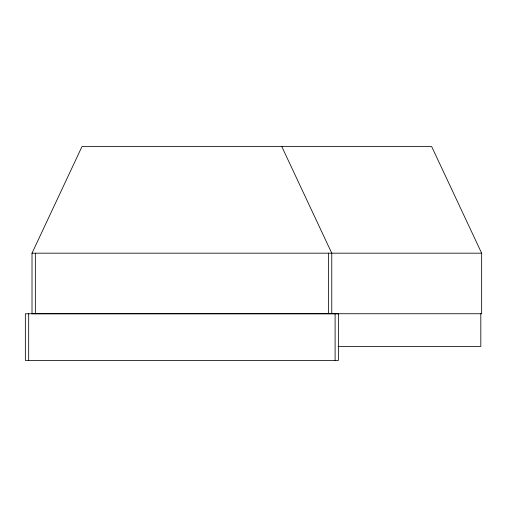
<?xml version="1.0" encoding="UTF-8"?>
<svg xmlns="http://www.w3.org/2000/svg" width="507" height="507" viewBox="0 0 507 507"><rect width="100%" height="100%" fill="white"/><g stroke="black" fill="none" stroke-linecap="round" stroke-linejoin="round"><path stroke-width="0.76" d="M32.011 253.183L81.969 146.605L431.691 146.605L481.65 253.183L481.65 313.738L32.011 313.738L32.011 253.183L481.65 253.183M338.099 346.439L480.82 346.439L480.82 313.738M281.81 146.605L331.768 253.183L331.768 313.738M335.102 313.77L335.102 360.395M328.441 253.183L328.441 313.738M35.344 253.183L35.344 313.738M28.684 313.77L28.684 360.395M338.429 313.77L25.35 313.77L25.35 360.395L338.429 360.395L338.429 313.77"/></g></svg>
